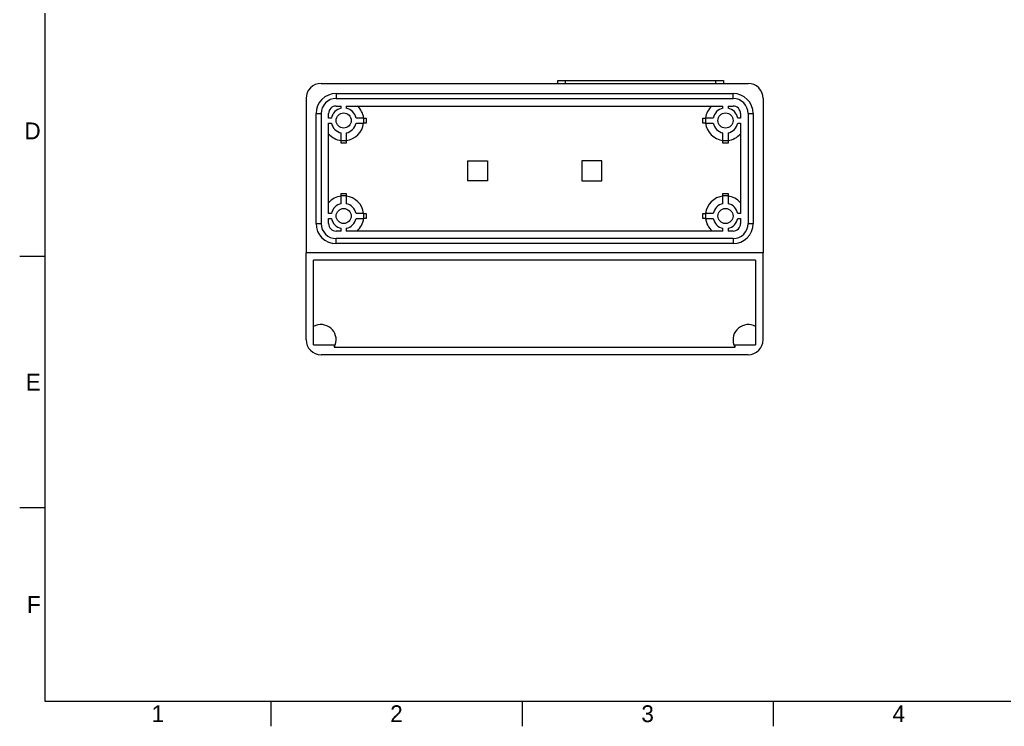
# Model space of a CAD drawing. Header units: millimetres. Extents: x 15 to 415, y 5 to 292.
# Drawn here: x 15 to 211, y 5 to 145.6 of the extents above; entities that cross this region are included whole.
import ezdxf

# ---------------------------------------------------------------- set-up
doc = ezdxf.new("R2010")
doc.units = ezdxf.units.MM
doc.layers.add('Border', color=7, linetype='Continuous')
doc.layers.add('Geometries', color=7, linetype='Continuous')
doc.styles.add('Shapr0', font='txt', dxfattribs={"height": 3.3495})

msp = doc.modelspace()

# ---------------------------------------------------------------- linework, layer by layer
at = {"layer": 'Border', "linetype": 'Continuous', "lineweight": 15}
for p, q in [((20, 287), (20, 10)), ((20, 98.5), (15, 98.5)), ((20, 48.5), (15, 48.5)), ((20, 10), (410, 10)), ((65, 10), (65, 5)), ((115, 10), (115, 5)), ((165, 10), (165, 5))]:
    msp.add_line(p, q, dxfattribs=at)
at = {"layer": 'Geometries', "linetype": 'Continuous', "lineweight": 13}
for p, q in [((122.1, 133.55), (123.6, 133.55)), ((122.1, 132.95), (122.1, 133.55)), ((123.6, 133.55), (123.6, 132.95)), ((123.6, 133.55), (153.6, 133.55)), ((153.6, 132.95), (153.6, 133.55)), ((153.6, 133.55), (155.1, 133.55)), ((155.1, 133.55), (155.1, 132.95)), ((75, 132.95), (122.1, 132.95)), ((122.1, 132.95), (123.6, 132.95)), ((123.6, 132.95), (153.6, 132.95)), ((153.6, 132.95), (155.1, 132.95)), ((155.1, 132.95), (160, 132.95)), ((72, 129.95), (72, 99.243)), ((78, 130.95), (78, 129.95)), ((78, 130.95), (157, 130.95)), ((78, 129.95), (157, 129.95)), ((157, 129.95), (157, 130.95)), ((163, 129.95), (163, 99.243)), ((78, 128.45), (79, 128.45)), ((79, 128.011), (79, 128.45)), ((80, 128.45), (80, 128.011)), ((80, 128.45), (82.267, 128.45)), ((82.267, 128.45), (152.733, 128.45)), ((152.733, 128.45), (155, 128.45)), ((155, 128.011), (155, 128.45)), ((156, 128.45), (156, 128.011)), ((156, 128.45), (157, 128.45)), ((74, 105.061), (74, 126.95)), ((74, 126.95), (75, 126.95)), ((75, 126.95), (75, 105.061)), ((76.5, 126.061), (76.5, 126.95)), ((77.051, 126.061), (76.5, 126.061)), ((83.469, 126.061), (81.949, 126.061)), ((83.5, 126.061), (83.469, 126.061)), ((83.5, 125.061), (83.5, 126.061)), ((83.5, 126.061), (84, 126.061)), ((84, 126.061), (84, 125.061)), ((151, 125.061), (151, 126.061)), ((151, 126.061), (151.5, 126.061)), ((151.5, 126.061), (151.5, 125.061)), ((151.531, 126.061), (151.5, 126.061)), ((153.051, 126.061), (151.531, 126.061)), ((158.5, 126.061), (157.949, 126.061)), ((158.5, 126.95), (158.5, 126.061)), ((160, 126.95), (160, 105.061)), ((160, 126.95), (161, 126.95)), ((161, 126.95), (161, 105.061)), ((76.5, 125.061), (77.051, 125.061)), ((76.5, 122.915), (76.5, 125.061)), ((81.949, 125.061), (83.469, 125.061)), ((83.469, 125.061), (83.5, 125.061)), ((84, 125.061), (83.5, 125.061)), ((151.5, 125.061), (151, 125.061)), ((151.5, 125.061), (151.531, 125.061)), ((151.531, 125.061), (153.051, 125.061)), ((157.949, 125.061), (158.5, 125.061)), ((158.5, 125.061), (158.5, 122.915)), ((76.5, 109.207), (76.5, 122.915)), ((79, 121.592), (79, 123.112)), ((79, 121.561), (79, 121.592)), ((79, 121.561), (80, 121.561)), ((79, 121.061), (79, 121.561)), ((80, 123.112), (80, 121.592)), ((80, 121.592), (80, 121.561)), ((80, 121.561), (80, 121.061)), ((155, 121.592), (155, 123.112)), ((155, 121.561), (155, 121.592)), ((155, 121.561), (156, 121.561)), ((155, 121.061), (155, 121.561)), ((156, 123.112), (156, 121.592)), ((156, 121.592), (156, 121.561)), ((156, 121.561), (156, 121.061)), ((158.5, 122.915), (158.5, 109.207)), ((80, 121.061), (79, 121.061)), ((156, 121.061), (155, 121.061)), ((104.125, 117.561), (104.125, 113.561)), ((104.125, 117.561), (108.125, 117.561)), ((108.125, 117.561), (108.125, 113.561)), ((126.875, 117.561), (126.875, 113.561)), ((130.875, 117.561), (126.875, 117.561)), ((130.875, 113.561), (130.875, 117.561)), ((108.125, 113.561), (104.125, 113.561)), ((126.875, 113.561), (130.875, 113.561)), ((79, 111.061), (80, 111.061)), ((79, 110.561), (79, 111.061)), ((80, 110.561), (79, 110.561)), ((79, 110.53), (79, 110.561)), ((79, 109.011), (79, 110.53)), ((80, 111.061), (80, 110.561)), ((80, 110.561), (80, 110.53)), ((80, 110.53), (80, 109.011)), ((155, 111.061), (156, 111.061)), ((155, 110.561), (155, 111.061)), ((156, 110.561), (155, 110.561)), ((155, 110.53), (155, 110.561)), ((155, 109.011), (155, 110.53)), ((156, 111.061), (156, 110.561)), ((156, 110.561), (156, 110.53)), ((156, 110.53), (156, 109.011)), ((76.5, 107.061), (76.5, 109.207)), ((158.5, 109.207), (158.5, 107.061)), ((77.051, 107.061), (76.5, 107.061)), ((76.5, 106.061), (77.051, 106.061)), ((76.5, 105.061), (76.5, 106.061)), ((83.469, 107.061), (81.949, 107.061)), ((81.949, 106.061), (83.469, 106.061)), ((83.5, 107.061), (83.469, 107.061)), ((83.469, 106.061), (83.5, 106.061)), ((83.5, 107.061), (84, 107.061)), ((83.5, 106.061), (83.5, 107.061)), ((84, 106.061), (83.5, 106.061)), ((84, 107.061), (84, 106.061)), ((151, 106.061), (151, 107.061)), ((151, 107.061), (151.5, 107.061)), ((151.5, 106.061), (151, 106.061)), ((151.5, 107.061), (151.5, 106.061)), ((151.531, 107.061), (151.5, 107.061)), ((151.5, 106.061), (151.531, 106.061)), ((153.051, 107.061), (151.531, 107.061)), ((151.531, 106.061), (153.051, 106.061)), ((158.5, 107.061), (157.949, 107.061)), ((157.949, 106.061), (158.5, 106.061)), ((158.5, 106.061), (158.5, 105.061)), ((74, 105.061), (75, 105.061)), ((79, 103.561), (79, 104.112)), ((80, 104.112), (80, 103.561)), ((155, 103.561), (155, 104.112)), ((156, 104.112), (156, 103.561)), ((160, 105.061), (161, 105.061)), ((79, 103.561), (78, 103.561)), ((157, 102.061), (78, 102.061)), ((78, 101.061), (78, 102.061)), ((82.146, 103.561), (80, 103.561)), ((152.854, 103.561), (82.146, 103.561)), ((155, 103.561), (152.854, 103.561)), ((157, 103.561), (156, 103.561)), ((157, 102.061), (157, 101.061)), ((157, 101.061), (78, 101.061)), ((163, 99.243), (72, 99.243)), ((72, 81.95), (72, 99.243)), ((163, 81.95), (163, 99.243)), ((161.5, 97.758), (73.5, 97.758)), ((73.5, 84.548), (73.5, 97.758)), ((161.5, 97.758), (161.5, 84.548)), ((73.5, 80.93), (73.5, 84.548)), ((161.5, 84.548), (161.5, 80.93)), ((73.5, 80.93), (77.821, 80.93)), ((77.598, 80.45), (157.402, 80.45)), ((157.179, 80.93), (161.5, 80.93)), ((160, 78.95), (75, 78.95))]:
    msp.add_line(p, q, dxfattribs=at)
for centre in [(79.5, 125.561), (155.5, 125.561), (79.5, 106.561), (155.5, 106.561)]:
    msp.add_circle(centre, 1.5, dxfattribs=at)
for centre, radius, start, end in [((75, 129.95), 3, 90, 180), ((160, 129.95), 3, 0, 90), ((78, 126.95), 4, 90, 180), ((78, 126.95), 3, 90, 180), ((157, 126.95), 4, 0, 90), ((157, 126.95), 3, 0, 90), ((78, 126.95), 1.5, 90, 180), ((79.5, 125.561), 2.5, 101.53696, 168.46304), ((79.5, 125.561), 2.5, 11.53696, 78.46304), ((79.5, 125.561), 4, 7.18076, 46.23823), ((155.5, 125.561), 4, 133.76177, 172.81924), ((155.5, 125.561), 2.5, 101.53696, 168.46304), ((155.5, 125.561), 2.5, 11.53696, 78.46304), ((157, 126.95), 1.5, 0, 90), ((79.5, 125.561), 2.5, 191.53696, 258.46304), ((79.5, 125.561), 2.5, 281.53696, 348.46304), ((79.5, 125.561), 4, 277.18076, 352.81924), ((155.5, 125.561), 4, 187.18076, 262.81924), ((155.5, 125.561), 2.5, 191.53696, 258.46304), ((155.5, 125.561), 2.5, 281.53696, 348.46304), ((79.5, 125.561), 4, 221.40962, 262.81924), ((155.5, 125.561), 4, 277.18076, 318.59038), ((79.5, 106.561), 4, 97.18076, 138.59038), ((79.5, 106.561), 4, 7.18076, 82.81924), ((155.5, 106.561), 4, 97.18076, 172.81924), ((155.5, 106.561), 4, 41.40962, 82.81924), ((79.5, 106.561), 2.5, 101.53696, 168.46304), ((79.5, 106.561), 2.5, 11.53696, 78.46304), ((155.5, 106.561), 2.5, 101.53696, 168.46304), ((155.5, 106.561), 2.5, 11.53696, 78.46304), ((79.5, 106.561), 2.5, 191.53696, 258.46304), ((79.5, 106.561), 2.5, 281.53696, 348.46304), ((79.5, 106.561), 4, 311.40962, 352.81924), ((155.5, 106.561), 4, 187.18076, 228.59038), ((155.5, 106.561), 2.5, 191.53696, 258.46304), ((155.5, 106.561), 2.5, 281.53696, 348.46304), ((78, 105.061), 4, 180, 270), ((78, 105.061), 3, 180, 270), ((78, 105.061), 1.5, 180, 270), ((157, 105.061), 1.5, 270, 0), ((157, 105.061), 3, 270, 0), ((157, 105.061), 4, 270, 0), ((75, 81.95), 3, 340.11895, 120), ((160, 81.95), 3, 60, 199.88105), ((75, 81.95), 3, 180, 270), ((75, 81.95), 3, 330, 340.11895), ((160, 81.95), 3, 199.88105, 210), ((160, 81.95), 3, 270, 0)]:
    msp.add_arc(centre, radius, start, end, dxfattribs=at)

# ---------------------------------------------------------------- texts
at = {"layer": 'Border', "linetype": 'Continuous', "lineweight": 15, "char_height": 3.349, "width": 3.3495, "style": 'Shapr0'}
for s, insert, attachment_point in [('D', (19.175, 123.5), 6), ('E', (19.175, 73.5), 6), ('F', (19.175, 29.25), 6), ('1', (42.5, 9.175), 2), ('2', (90, 9.175), 2), ('3', (140, 9.175), 2), ('4', (190, 9.175), 2)]:
    msp.add_mtext(s, dxfattribs=dict(at, insert=insert, attachment_point=attachment_point))

doc.saveas('drawing.dxf')
